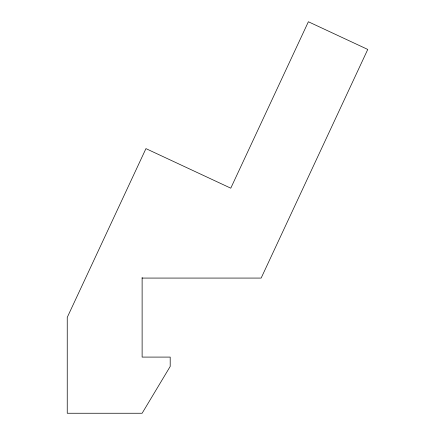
<?xml version="1.0" encoding="UTF-8"?>
<svg xmlns="http://www.w3.org/2000/svg" width="435" height="435" viewBox="0 0 435 435"><rect width="100%" height="100%" fill="white"/><g stroke="black" fill="none" stroke-linecap="round" stroke-linejoin="round"><path stroke-width="0.65" d="M142.12 278.074L261.147 278.074L367.76 49.438L308.382 21.75L230.773 188.181L145.948 148.623L67.24 317.409L67.24 413.25L142.12 413.25L170.194 366.449L170.194 357.091L142.12 357.091L142.12 277.535"/></g></svg>
